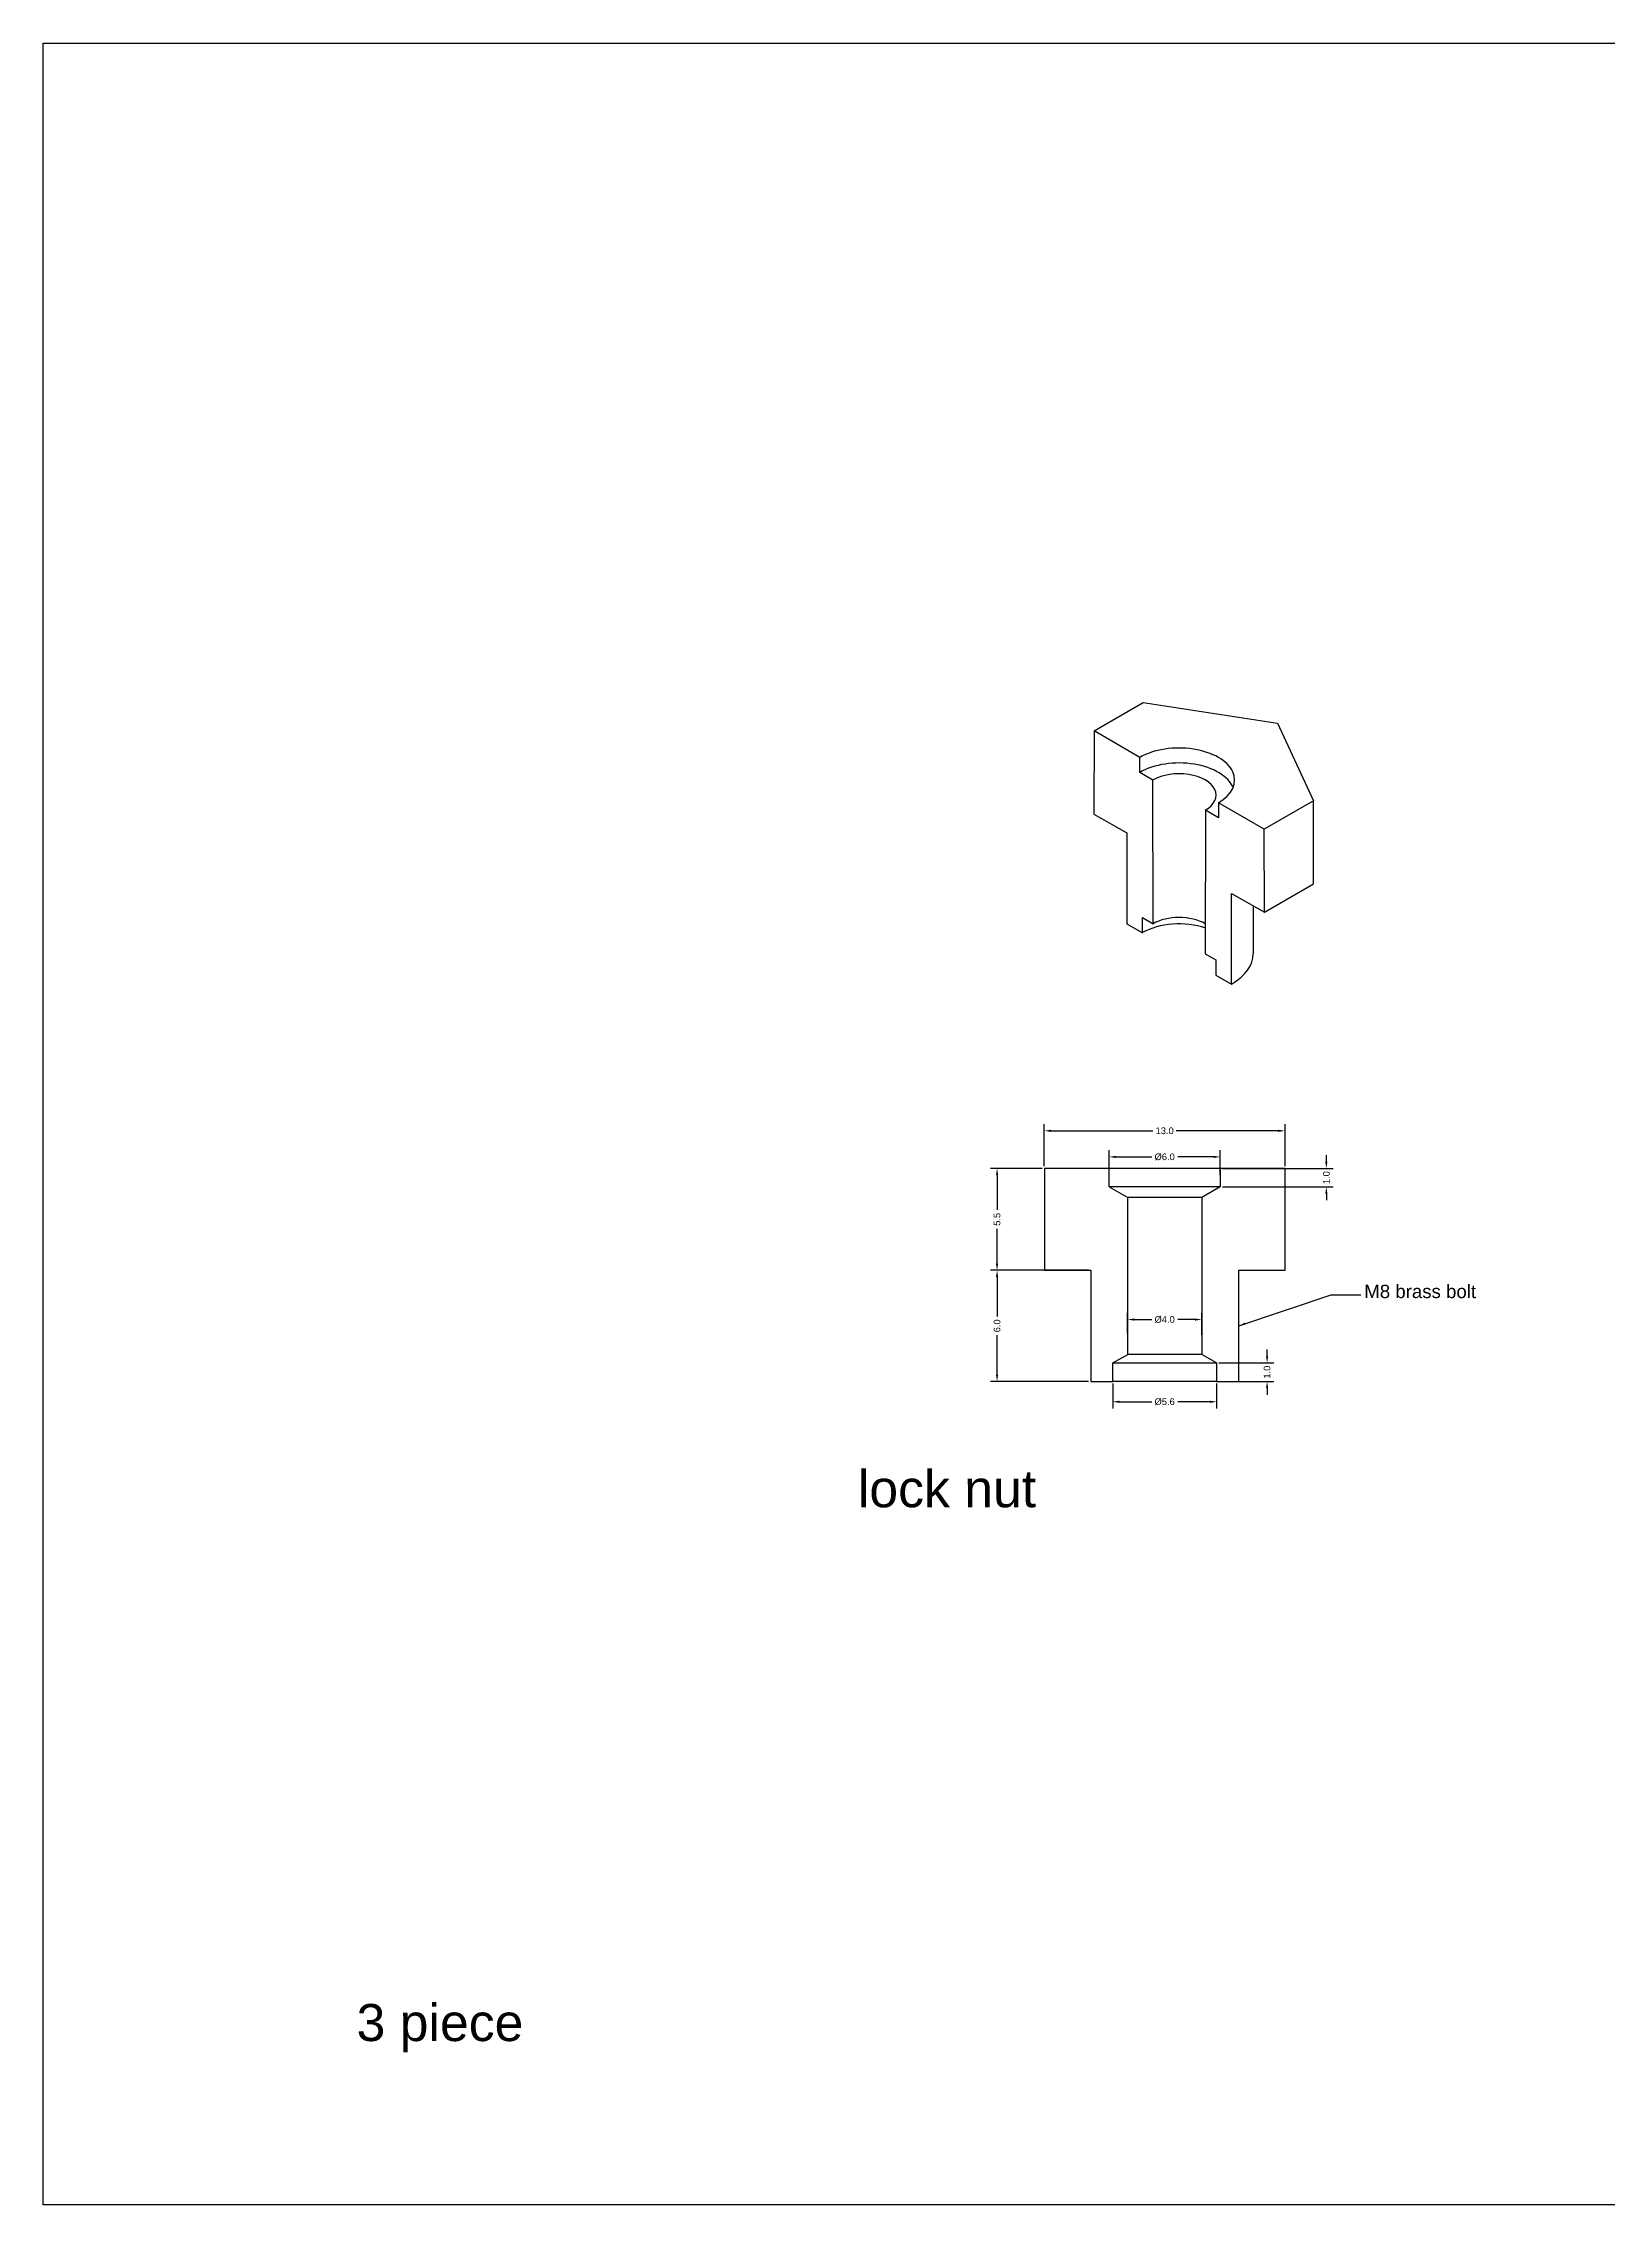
# Model space of a CAD drawing. Header units: inches. Extents: x -313 to 1965, y -639 to 520.
# Drawn here: x 1796.1 to 1880.6, y -63.6 to 53.1 of the extents above; entities that cross this region are included whole.
import ezdxf

# ---------------------------------------------------------------- set-up
doc = ezdxf.new("R2010")
doc.units = ezdxf.units.IN
doc.header["$MEASUREMENT"] = 0
doc.layers.add('_dim', color=1, linetype='Continuous')
doc.layers.add('PV-9E7', color=254, linetype='Continuous')
doc.styles.get("Standard").update_dxf_attribs({"font": 'arial.ttf'})
doc.dimstyles.new('Copy(2) of Standard', dxfattribs={"dimscale": 2, "dimtxt": 0.18, "dimasz": 0.18, "dimexe": 0.18, "dimexo": 0.0625, "dimgap": 0.09, "dimtad": 0, "dimdec": 1, "dimzin": 0, "dimdsep": 46, "dimtxsty": 'Standard', "dimcen": 0.09, "dimadec": 0, "dimazin": 0, "dimtfac": 1, "dimtdec": 1, "dimtofl": 0, "dimtmove": 0, "dimatfit": 3, "dimfxl": 1, "dimtolj": 1, "dimtzin": 0, "dimarcsym": 0})

# ---------------------------------------------------------------- blocks, each defined once
blk = doc.blocks.new('*U82')
at = {"layer": 'PV-9E7'}
for p, q in [((791.56, 178.84, -612.72), (797.14, 183.51, -613.64)), ((797.14, 183.51, -613.64), (800.22, 183.17, -617.05)), ((800.22, 183.17, -617.05), (798.97, 180.67, -618.3)), ((802.06, 181.34, -620.72), (800.22, 183.17, -617.05)), ((800.81, 178.84, -621.97), (802.06, 181.34, -620.72)), ((798.97, 180.67, -618.3), (796.64, 179.5, -617.14)), ((800.81, 178.84, -621.97), (798.97, 180.67, -618.3)), ((790.31, 176.34, -613.97), (791.56, 178.84, -612.72)), ((796.97, 179.17, -617.8), (796.31, 178.84, -617.47)), ((796.31, 178.84, -617.47), (799.47, 175.67, -623.8)), ((796.64, 179.5, -617.14), (796.97, 179.17, -617.8)), ((799.14, 178, -621.14), (800.81, 178.84, -621.97)), ((792.64, 177.5, -615.14), (790.31, 176.34, -613.97)), ((792.97, 177.17, -615.8), (792.64, 177.5, -615.14)), ((793.64, 177.5, -616.14), (792.97, 177.17, -615.8)), ((796.81, 174.34, -622.47), (793.64, 177.5, -616.14)), ((801.14, 176, -625.14), (799.14, 178, -621.14)), ((800.24, 178.55, -621.69), (801.3, 177.5, -623.8)), ((790.31, 176.34, -613.97), (792.14, 174.5, -617.64)), ((792.14, 174.5, -617.64), (793.81, 175.34, -618.47)), ((793.81, 175.34, -618.47), (795.81, 173.34, -622.47)), ((799.47, 175.67, -623.8), (800.01, 175.94, -624.07)), ((800.01, 175.94, -624.07), (800.34, 175.6, -624.74)), ((800.34, 175.6, -624.74), (801.14, 176, -625.14)), ((796.27, 174.07, -622.2), (796.81, 174.34, -622.47)), ((796.61, 173.74, -622.87), (796.27, 174.07, -622.2)), ((795.81, 173.34, -622.47), (796.61, 173.74, -622.87))]:
    blk.add_line(p, q, dxfattribs=at)
at = {"layer": 'PV-9E7', "extrusion": (0.57735, -0.57735, 0.57735)}
for centre, major_axis, start_param, end_param in [((794.64, 178.5, -616.14), (2.12, 2.12), 5.497787, 8.63938), ((794.97, 178.17, -616.8), (2.12, 2.12), 0.237941, 2.356194), ((794.97, 178.17, -616.8), (1.41, 1.41), 5.497787, 8.63938), ((798.47, 174.67, -623.8), (2.83, 2.83), 5.497787, 6.283185), ((798.47, 174.67, -623.8), (1.98, 1.98), 1.041326, 2.356194), ((798.14, 175, -623.14), (1.41, 1.41), 0.785398, 2.356194)]:
    blk.add_ellipse(centre, major_axis=major_axis, ratio=0.57735, start_param=start_param, end_param=end_param, dxfattribs=at)
blk = doc.blocks.new('*D83')
at = {"layer": '_dim', "color": 0, "lineweight": -2, "transparency": 16777216}
for p, q in [((1850.13, -7.56), (1850.13, -5.3)), ((1850.49, -5.66), (1856, -5.66)), ((1862.77, -5.66), (1857.26, -5.66)), ((1863.13, -7.56), (1863.13, -5.3))]:
    blk.add_line(p, q, dxfattribs=at)
at = {"layer": '_dim', "color": 0, "transparency": 16777216}
for points in [[(1850.49, -5.6), (1850.49, -5.72), (1850.13, -5.66)], [(1862.77, -5.6), (1862.77, -5.72), (1863.13, -5.66)]]:
    blk.add_solid(points, dxfattribs=at)
at = {"layer": 'Defpoints', "color": 0, "transparency": 16777216}
for p in [(1863.13, -5.66), (1850.13, -7.69), (1863.13, -7.69)]:
    blk.add_point(p, dxfattribs=at)
at = {"layer": '_dim', "color": 0, "transparency": 16777216, "insert": (1856.63, -5.66), "char_height": 0.36, "attachment_point": 5}
blk.add_mtext('\\A1;13.0', dxfattribs=at)
blk = doc.blocks.new('*D84')
at = {"layer": '_dim', "color": 0, "lineweight": -2, "transparency": 16777216}
for p, q in [((1850.01, -7.69), (1847.22, -7.69)), ((1847.58, -8.05), (1847.58, -9.93)), ((1847.58, -12.83), (1847.58, -10.95)), ((1850.01, -13.19), (1847.22, -13.19))]:
    blk.add_line(p, q, dxfattribs=at)
at = {"layer": '_dim', "color": 0, "transparency": 16777216}
for points in [[(1847.52, -8.05), (1847.64, -8.05), (1847.58, -7.69)], [(1847.52, -12.83), (1847.64, -12.83), (1847.58, -13.19)]]:
    blk.add_solid(points, dxfattribs=at)
at = {"layer": 'Defpoints', "color": 0, "transparency": 16777216}
for p in [(1850.13, -7.69), (1847.58, -13.19), (1850.13, -13.19)]:
    blk.add_point(p, dxfattribs=at)
at = {"layer": '_dim', "color": 0, "transparency": 16777216, "insert": (1847.58, -10.44), "char_height": 0.36, "attachment_point": 5, "rotation": 90}
blk.add_mtext('\\A1;5.5', dxfattribs=at)
blk = doc.blocks.new('*D85')
at = {"layer": '_dim', "color": 0, "lineweight": -2, "transparency": 16777216}
for p, q in [((1852.51, -13.19), (1847.22, -13.19)), ((1847.58, -13.55), (1847.58, -15.68)), ((1847.58, -18.83), (1847.58, -16.7)), ((1852.51, -19.19), (1847.22, -19.19))]:
    blk.add_line(p, q, dxfattribs=at)
at = {"layer": '_dim', "color": 0, "transparency": 16777216}
for points in [[(1847.52, -13.55), (1847.64, -13.55), (1847.58, -13.19)], [(1847.52, -18.83), (1847.64, -18.83), (1847.58, -19.19)]]:
    blk.add_solid(points, dxfattribs=at)
at = {"layer": 'Defpoints', "color": 0, "transparency": 16777216}
for p in [(1852.63, -13.19), (1847.58, -19.19), (1852.63, -19.19)]:
    blk.add_point(p, dxfattribs=at)
at = {"layer": '_dim', "color": 0, "transparency": 16777216, "insert": (1847.58, -16.19), "char_height": 0.36, "attachment_point": 5, "rotation": 90}
blk.add_mtext('\\A1;6.0', dxfattribs=at)
blk = doc.blocks.new('*D86')
at = {"layer": '_dim', "color": 0, "lineweight": -2, "transparency": 16777216}
for p, q in [((1853.83, -19.31), (1853.83, -20.65)), ((1859.43, -19.31), (1859.43, -20.65)), ((1854.19, -20.29), (1855.93, -20.29)), ((1859.07, -20.29), (1857.34, -20.29))]:
    blk.add_line(p, q, dxfattribs=at)
at = {"layer": '_dim', "color": 0, "transparency": 16777216}
for points in [[(1854.19, -20.23), (1854.19, -20.35), (1853.83, -20.29)], [(1859.07, -20.23), (1859.07, -20.35), (1859.43, -20.29)]]:
    blk.add_solid(points, dxfattribs=at)
at = {"layer": 'Defpoints', "color": 0, "transparency": 16777216}
for p in [(1853.83, -19.19), (1859.43, -19.19), (1859.43, -20.29)]:
    blk.add_point(p, dxfattribs=at)
at = {"layer": '_dim', "color": 0, "transparency": 16777216, "insert": (1856.63, -20.29), "char_height": 0.36, "attachment_point": 5}
blk.add_mtext('\\A1;%%C5.6', dxfattribs=at)
blk = doc.blocks.new('*D87')
at = {"layer": '_dim', "color": 0, "lineweight": -2, "transparency": 16777216}
for p, q in [((1854.63, -16.6), (1854.63, -15.49)), ((1854.99, -15.85), (1855.93, -15.85)), ((1858.27, -15.85), (1857.34, -15.85)), ((1858.63, -16.68), (1858.63, -15.49))]:
    blk.add_line(p, q, dxfattribs=at)
at = {"layer": '_dim', "color": 0, "transparency": 16777216}
for points in [[(1854.99, -15.79), (1854.99, -15.91), (1854.63, -15.85)], [(1858.27, -15.79), (1858.27, -15.91), (1858.63, -15.85)]]:
    blk.add_solid(points, dxfattribs=at)
at = {"layer": 'Defpoints', "color": 0, "transparency": 16777216}
for p in [(1858.63, -15.85), (1854.63, -16.73), (1858.63, -16.8)]:
    blk.add_point(p, dxfattribs=at)
at = {"layer": '_dim', "color": 0, "transparency": 16777216, "insert": (1856.63, -15.85), "char_height": 0.36, "attachment_point": 5}
blk.add_mtext('\\A1;%%C4.0', dxfattribs=at)
blk = doc.blocks.new('*D88')
at = {"layer": '_dim', "color": 0, "lineweight": -2, "transparency": 16777216}
for p, q in [((1853.63, -8.06), (1853.63, -6.71)), ((1859.63, -8.06), (1859.63, -6.71)), ((1853.99, -7.07), (1855.93, -7.07)), ((1859.27, -7.07), (1857.34, -7.07))]:
    blk.add_line(p, q, dxfattribs=at)
at = {"layer": '_dim', "color": 0, "transparency": 16777216}
for points in [[(1853.99, -7.01), (1853.99, -7.13), (1853.63, -7.07)], [(1859.27, -7.01), (1859.27, -7.13), (1859.63, -7.07)]]:
    blk.add_solid(points, dxfattribs=at)
at = {"layer": 'Defpoints', "color": 0, "transparency": 16777216}
for p in [(1859.63, -7.07), (1853.63, -8.19), (1859.63, -8.19)]:
    blk.add_point(p, dxfattribs=at)
at = {"layer": '_dim', "color": 0, "transparency": 16777216, "insert": (1856.63, -7.07), "char_height": 0.36, "attachment_point": 5}
blk.add_mtext('\\A1;%%C6.0', dxfattribs=at)
blk = doc.blocks.new('*D89')
at = {"layer": '_dim', "color": 0, "lineweight": -2, "transparency": 16777216}
for p, q in [((1862.16, -17.83), (1862.16, -17.47)), ((1859.56, -18.19), (1862.52, -18.19)), ((1859.56, -19.19), (1862.52, -19.19)), ((1862.16, -19.55), (1862.16, -19.91))]:
    blk.add_line(p, q, dxfattribs=at)
at = {"layer": '_dim', "color": 0, "transparency": 16777216}
for points in [[(1862.1, -17.83), (1862.22, -17.83), (1862.16, -18.19)], [(1862.1, -19.55), (1862.22, -19.55), (1862.16, -19.19)]]:
    blk.add_solid(points, dxfattribs=at)
at = {"layer": 'Defpoints', "color": 0, "transparency": 16777216}
for p in [(1859.43, -18.19), (1862.16, -18.19), (1859.43, -19.19)]:
    blk.add_point(p, dxfattribs=at)
at = {"layer": '_dim', "color": 0, "transparency": 16777216, "insert": (1862.16, -18.69), "char_height": 0.36, "attachment_point": 5, "rotation": 90}
blk.add_mtext('\\A1;1.0', dxfattribs=at)
blk = doc.blocks.new('*D90')
at = {"layer": '_dim', "color": 0, "lineweight": -2, "transparency": 16777216}
for p, q in [((1865.36, -7.33), (1865.36, -6.97)), ((1859.76, -7.69), (1865.72, -7.69)), ((1859.76, -8.69), (1865.72, -8.69)), ((1865.36, -9.05), (1865.36, -9.41))]:
    blk.add_line(p, q, dxfattribs=at)
at = {"layer": '_dim', "color": 0, "transparency": 16777216}
for points in [[(1865.3, -7.33), (1865.42, -7.33), (1865.36, -7.69)], [(1865.3, -9.05), (1865.42, -9.05), (1865.36, -8.69)]]:
    blk.add_solid(points, dxfattribs=at)
at = {"layer": 'Defpoints', "color": 0, "transparency": 16777216}
for p in [(1859.63, -7.69), (1865.36, -7.69), (1859.63, -8.69)]:
    blk.add_point(p, dxfattribs=at)
at = {"layer": '_dim', "color": 0, "transparency": 16777216, "insert": (1865.36, -8.19), "char_height": 0.36, "attachment_point": 5, "rotation": 90}
blk.add_mtext('\\A1;1.0', dxfattribs=at)

msp = doc.modelspace()

# ---------------------------------------------------------------- linework, layer by layer
at = {"layer": '_dim'}
msp.add_lwpolyline([(1796.07482, 53.06303), (1965.03871, 53.06303), (1965.03871, -63.64668), (1796.07482, -63.64668)], close=True, dxfattribs=at)
at = {"layer": 'PV-9E7', "extrusion": (2.22045e-16, 1, -1.83697e-16)}
for p, q in [((1850.13477, -7.68788), (1850.13477, -13.18788)), ((1853.63477, -7.68788), (1850.13477, -7.68788)), ((1859.63477, -7.68788), (1853.63477, -7.68788)), ((1853.63477, -8.68788), (1853.63477, -7.68788)), ((1859.63477, -7.68788), (1859.63477, -8.68788)), ((1863.13477, -7.68788), (1859.63477, -7.68788)), ((1863.13477, -13.18788), (1863.13477, -7.68788)), ((1854.63477, -8.68788), (1853.63477, -8.68788)), ((1858.63477, -8.68788), (1854.63477, -8.68788)), ((1854.63477, -17.72969), (1854.63477, -9.26063)), ((1859.63477, -8.68788), (1858.63477, -8.68788)), ((1858.63477, -9.26063), (1858.63477, -17.72969)), ((1850.13477, -13.18788), (1852.63477, -13.18788)), ((1852.63477, -13.18788), (1852.63477, -19.18788)), ((1860.63477, -13.18788), (1863.13477, -13.18788)), ((1860.63477, -19.18788), (1860.63477, -13.18788)), ((1853.83477, -18.18788), (1854.63477, -18.18788)), ((1853.83477, -19.18788), (1853.83477, -18.18788)), ((1854.63477, -18.18788), (1858.63477, -18.18788)), ((1858.63477, -18.18788), (1859.43477, -18.18788)), ((1859.43477, -18.18788), (1859.43477, -19.18788)), ((1852.63477, -19.18788), (1853.83477, -19.18788)), ((1859.43477, -19.18788), (1853.83477, -19.18788)), ((1859.43477, -19.18788), (1860.63477, -19.18788))]:
    msp.add_line(p, q, dxfattribs=at)
at = {"layer": 'PV-9E7'}
for points in [[(1853.63477, -8.68788), (1854.63477, -9.26063)], [(1858.63477, -9.26063), (1854.63477, -9.26063)], [(1859.63477, -8.68788), (1858.63477, -9.26063)], [(1853.83477, -18.18788), (1854.63477, -17.72969)], [(1858.63477, -17.72969), (1854.63477, -17.72969)], [(1859.43477, -18.18788), (1858.63477, -17.72969)]]:
    msp.add_lwpolyline(points, dxfattribs=at)

# ---------------------------------------------------------------- block references
at = {"layer": 'PV-9E7', "extrusion": (-8.25673e-13, 0.816497, 0.57735), "rotation": 134.999999999992}
msp.add_blockref('*U82', (-1169.29643, -443.34249, 626.98097), dxfattribs=at)

# ---------------------------------------------------------------- texts
at = {"layer": '_dim', "insert": (1867.40805, -13.97218), "char_height": 0.72, "width": 10.1586951, "attachment_point": 1}
msp.add_mtext('\\A1;M8 brass bolt', dxfattribs=at)
at = {"layer": '_dim', "char_height": 2, "attachment_point": 1}
for s, insert in [('lock nut', (1840.06361, -23.98351)), ('3 piece', (1812.99351, -52.80749))]:
    msp.add_mtext_dynamic_manual_height_columns(s, width=68.4613421, gutter_width=1, heights=[0], dxfattribs=dict(at, insert=insert))

# ---------------------------------------------------------------- dimensions: what is measured, and where the dimension line sits
at = {"layer": '_dim'}
dim = msp.add_linear_dim(base=(1863.13477, -5.66166), p1=(1850.13477, -7.68788), p2=(1863.13477, -7.68788), dimstyle='Copy(2) of Standard', dxfattribs=at)
dim.commit()
dim.dimension.update_dxf_attribs({"geometry": '*D83', "text_midpoint": (1856.63477, -5.66166)})
for base, p1, p2, picture, middle in [((1859.63477, -7.06727), (1853.63477, -8.18788), (1859.63477, -8.18788), '*D88', (1856.63477, -7.06727)), ((1858.63477, -15.85115), (1854.63477, -16.727), (1858.63477, -16.80136), '*D87', (1856.63477, -15.85115)), ((1859.43477, -20.28782), (1853.83477, -19.18788), (1859.43477, -19.18788), '*D86', (1856.63477, -20.28782))]:
    dim = msp.add_linear_dim(base=base, p1=p1, p2=p2, text='%%C<>', dimstyle='Copy(2) of Standard', dxfattribs=at)
    dim.commit()
    dim.dimension.update_dxf_attribs({"geometry": picture, "text_midpoint": middle})
for base, p1, p2, picture, middle in [((1865.3605, -7.68788), (1859.63477, -8.68788), (1859.63477, -7.68788), '*D90', (1865.3605, -8.18788)), ((1847.58439, -13.18788), (1850.13477, -7.68788), (1850.13477, -13.18788), '*D84', (1847.58439, -10.43788)), ((1847.58439, -19.18788), (1852.63477, -13.18788), (1852.63477, -19.18788), '*D85', (1847.58439, -16.18788)), ((1862.15838, -18.18788), (1859.43477, -19.18788), (1859.43477, -18.18788), '*D89', (1862.15838, -18.68788))]:
    dim = msp.add_linear_dim(base=base, p1=p1, p2=p2, angle=90, dimstyle='Copy(2) of Standard', dxfattribs=at)
    dim.commit()
    dim.dimension.update_dxf_attribs({"geometry": picture, "text_midpoint": middle})

# ---------------------------------------------------------------- leaders
at = {"layer": '_dim', "annotation_type": 0, "has_hookline": 1, "hookline_direction": 0, "text_width": 5.95547}
msp.add_leader([(1860.63477, -16.18788), (1865.61899, -14.5198), (1867.22805, -14.50952)], dimstyle='Copy(2) of Standard', dxfattribs=at)

doc.saveas('drawing.dxf')
